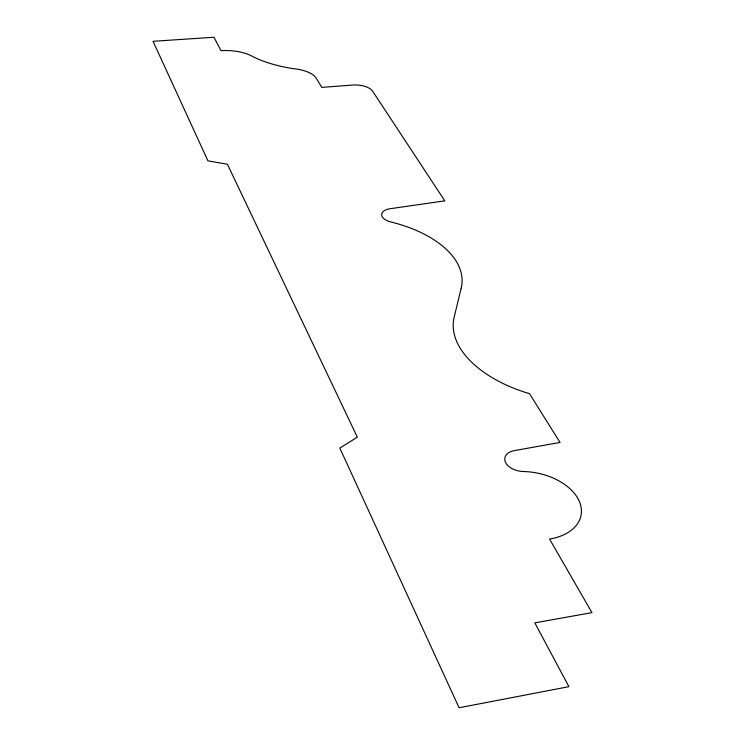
<?xml version="1.0" encoding="UTF-8"?>
<svg xmlns="http://www.w3.org/2000/svg" width="745" height="745" viewBox="0 0 745 745"><rect width="100%" height="100%" fill="white"/><g stroke="black" fill="none" stroke-linecap="round" stroke-linejoin="round"><path stroke-width="1.12" d="M461.211 288.138L454.161 317.174A110.8 61.984 9.5 0 0 529.518 393.677L560.026 442.465L514.637 450.539A16.762 10.439 9.7 0 0 505.361 462.04A16.762 10.439 9.7 0 0 523.437 471.529A52.038 33.451 10.4 0 1 579.731 502.4A52.038 33.451 10.4 0 1 549.559 539.045L591.949 612.641L534.808 622.867L568.91 686.667L459.078 707.75L339.832 448.062L357.339 437.175L227.421 164.263L207.939 160.836L153.051 41.301L213.955 37.25L221.023 50.688A31.83 14.155 2.5 0 1 250.758 55.512A79.939 34.335 3.8 0 0 295.895 68.987A25.786 11.65 3.4 0 1 315.731 77.452L321.849 87.398L352.581 85.042A16.129 7.357 4.5 0 1 372.602 91.132L444.802 200.861L390.101 208.721A13.643 7.031 5.3 0 0 381.654 214.877A13.643 7.031 5.3 0 0 390.864 221.973A105.874 57.672 4.6 0 1 461.211 288.138"/></g></svg>
